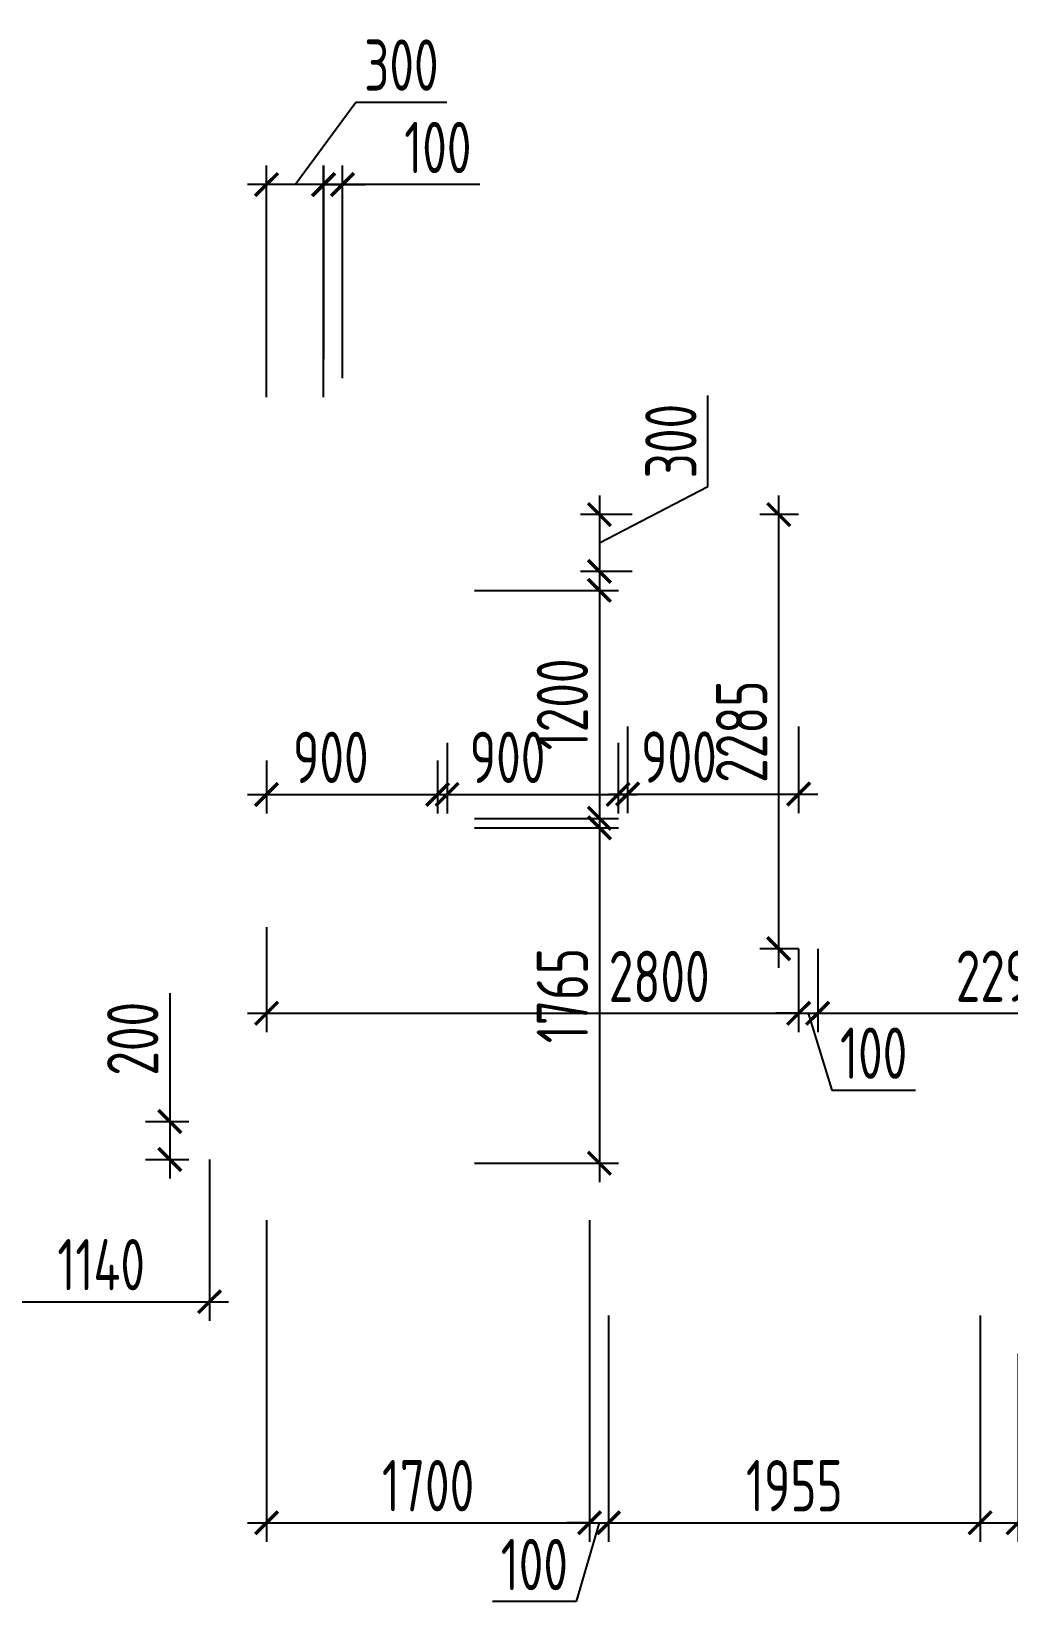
# Model space of a CAD drawing. Header units: millimetres. Extents: x -350007 to 535970, y -888 to 133718.
# Drawn here: x -60938 to -55796, y 72859 to 81124 of the extents above; entities that cross this region are included whole.
import ezdxf

# ---------------------------------------------------------------- set-up
doc = ezdxf.new("R2010")
doc.units = ezdxf.units.MM
doc.layers.add('АР_Размеры нов.', color=15, linetype='Continuous', lineweight=0)
doc.styles.add('ISOCPEUR', font='isocpeur.ttf', dxfattribs={"width": 0.7})
doc.dimstyles.new('R_100', dxfattribs={"dimtxt": 270, "dimasz": 120, "dimexe": 100, "dimexo": 0, "dimgap": 60, "dimtad": 1, "dimdec": 0, "dimrnd": 5, "dimzin": 0, "dimdsep": 46, "dimtxsty": 'ISOCPEUR', "dimblk": 'ARCHTICK', "dimcen": 0, "dimdle": 100, "dimclrd": 256, "dimclre": 256, "dimclrt": 256, "dimadec": 0, "dimazin": 0, "dimtfac": 2, "dimtdec": 0, "dimtofl": 0, "dimtmove": 1, "dimatfit": 3, "dimfxl": 1, "dimtvp": 3, "dimtolj": 1, "dimtzin": 0, "dimarcsym": 0})

# ---------------------------------------------------------------- blocks, each defined once
blk = doc.blocks.new('_ArchTick')
at = {"color": 0, "linetype": 'ByBlock', "const_width": 0.15}
blk.add_lwpolyline([(-0.5, -0.5), (0.5, 0.5)], dxfattribs=at)
blk = doc.blocks.new('*D2952')
at = {"layer": 'АР_Размеры нов.', "lineweight": -2, "ltscale": 100, "transparency": 16777216}
for p, q in [((-61140.7, 75185.7), (-61140.7, 74337.2)), ((-60000.7, 75185.7), (-60000.7, 74337.2)), ((-61240.7, 74437.2), (-59900.7, 74437.2))]:
    blk.add_line(p, q, dxfattribs=at)
at = {"layer": 'АР_Размеры нов.', "lineweight": -2, "ltscale": 100, "transparency": 16777216, "xscale": 120, "yscale": 120, "zscale": 120, "rotation": 180}
blk.add_blockref('_ArchTick', (-61140.7, 74437.2), dxfattribs=at)
at = {"layer": 'АР_Размеры нов.', "lineweight": -2, "ltscale": 100, "transparency": 16777216, "xscale": 120, "yscale": 120, "zscale": 120}
blk.add_blockref('_ArchTick', (-60000.7, 74437.2), dxfattribs=at)
at = {"layer": 'АР_Размеры нов.', "ltscale": 100, "transparency": 16777216, "insert": (-60570.7, 74632.2), "char_height": 270, "attachment_point": 5, "style": 'ISOCPEUR'}
blk.add_mtext('\\A1;1140', dxfattribs=at)
blk = doc.blocks.new('*D1935')
at = {"layer": 'АР_Размеры нов.', "lineweight": -2, "ltscale": 500, "transparency": 16777216}
for p, q in [((-59700.7, 74865.7), (-59700.7, 73173.9)), ((-58000.7, 74865.7), (-58000.7, 73173.9)), ((-59800.7, 73273.9), (-57900.7, 73273.9))]:
    blk.add_line(p, q, dxfattribs=at)
at = {"layer": 'АР_Размеры нов.', "lineweight": -2, "ltscale": 500, "transparency": 16777216, "xscale": 120, "yscale": 120, "zscale": 120, "rotation": 180}
blk.add_blockref('_ArchTick', (-59700.7, 73273.9), dxfattribs=at)
at = {"layer": 'АР_Размеры нов.', "lineweight": -2, "ltscale": 500, "transparency": 16777216, "xscale": 120, "yscale": 120, "zscale": 120}
blk.add_blockref('_ArchTick', (-58000.7, 73273.9), dxfattribs=at)
at = {"layer": 'АР_Размеры нов.', "lineweight": 13, "ltscale": 500, "transparency": 16777216, "insert": (-58850.7, 73468.9), "char_height": 270, "attachment_point": 5, "style": 'ISOCPEUR'}
blk.add_mtext('\\A1;1700', dxfattribs=at)
blk = doc.blocks.new('*D1936')
at = {"layer": 'АР_Размеры нов.', "lineweight": -2, "ltscale": 500, "transparency": 16777216}
for p, q in [((-58000.7, 74865.7), (-58000.7, 73173.9)), ((-57900.7, 74364.5), (-57900.7, 73173.9)), ((-58000.7, 73273.9), (-58120.7, 73273.9)), ((-57950.7, 73273.9), (-58070.5, 72858.8)), ((-58000.7, 73273.9), (-57900.7, 73273.9)), ((-57900.7, 73273.9), (-57780.7, 73273.9)), ((-58070.5, 72858.8), (-58511.8, 72858.8))]:
    blk.add_line(p, q, dxfattribs=at)
at = {"layer": 'АР_Размеры нов.', "lineweight": -2, "ltscale": 500, "transparency": 16777216, "xscale": 120, "yscale": 120, "zscale": 120}
blk.add_blockref('_ArchTick', (-58000.7, 73273.9), dxfattribs=at)
at = {"layer": 'АР_Размеры нов.', "lineweight": -2, "ltscale": 500, "transparency": 16777216, "xscale": 120, "yscale": 120, "zscale": 120, "rotation": 180}
blk.add_blockref('_ArchTick', (-57900.7, 73273.9), dxfattribs=at)
at = {"layer": 'АР_Размеры нов.', "lineweight": 13, "ltscale": 500, "transparency": 16777216, "insert": (-58291.1, 73053.8), "char_height": 270, "attachment_point": 5, "style": 'ISOCPEUR'}
blk.add_mtext('\\A1;100', dxfattribs=at)
blk = doc.blocks.new('*D1937')
at = {"layer": 'АР_Размеры нов.', "lineweight": -2, "ltscale": 500, "transparency": 16777216}
for p, q in [((-57900.7, 74364.5), (-57900.7, 73173.9)), ((-55945.7, 74364.5), (-55945.7, 73173.9)), ((-58000.7, 73273.9), (-55845.7, 73273.9))]:
    blk.add_line(p, q, dxfattribs=at)
at = {"layer": 'АР_Размеры нов.', "lineweight": -2, "ltscale": 500, "transparency": 16777216, "xscale": 120, "yscale": 120, "zscale": 120, "rotation": 180}
blk.add_blockref('_ArchTick', (-57900.7, 73273.9), dxfattribs=at)
at = {"layer": 'АР_Размеры нов.', "lineweight": -2, "ltscale": 500, "transparency": 16777216, "xscale": 120, "yscale": 120, "zscale": 120}
blk.add_blockref('_ArchTick', (-55945.7, 73273.9), dxfattribs=at)
at = {"layer": 'АР_Размеры нов.', "lineweight": 13, "ltscale": 500, "transparency": 16777216, "insert": (-56923.2, 73468.9), "char_height": 270, "attachment_point": 5, "style": 'ISOCPEUR'}
blk.add_mtext('\\A1;1955', dxfattribs=at)
blk = doc.blocks.new('*D1938')
at = {"layer": 'АР_Размеры нов.', "lineweight": -2, "ltscale": 500, "transparency": 16777216}
for p, q in [((-51410.8, 74262.9), (-51410.8, 73173.9)), ((-55745.7, 74164.5), (-55745.7, 73173.9)), ((-55845.7, 73273.9), (-51310.8, 73273.9))]:
    blk.add_line(p, q, dxfattribs=at)
at = {"layer": 'АР_Размеры нов.', "lineweight": -2, "ltscale": 500, "transparency": 16777216, "xscale": 120, "yscale": 120, "zscale": 120, "rotation": 180}
blk.add_blockref('_ArchTick', (-55745.7, 73273.9), dxfattribs=at)
at = {"layer": 'АР_Размеры нов.', "lineweight": -2, "ltscale": 500, "transparency": 16777216, "xscale": 120, "yscale": 120, "zscale": 120}
blk.add_blockref('_ArchTick', (-51410.8, 73273.9), dxfattribs=at)
at = {"layer": 'АР_Размеры нов.', "lineweight": 13, "ltscale": 500, "transparency": 16777216, "insert": (-53578.2, 73468.9), "char_height": 270, "attachment_point": 5, "style": 'ISOCPEUR'}
blk.add_mtext('\\A1;4335', dxfattribs=at)
blk = doc.blocks.new('*D1942')
at = {"layer": 'АР_Размеры нов.', "lineweight": -2, "ltscale": 500, "transparency": 16777216}
for p, q in [((-57377.8, 78727.5), (-57377.8, 79206.6)), ((-57948.8, 78430.9), (-57377.8, 78727.5)), ((-57948.8, 78680.3), (-57948.8, 78181.5)), ((-57776.7, 78580.3), (-58048.8, 78580.3)), ((-57776.7, 78281.5), (-58048.8, 78281.5))]:
    blk.add_line(p, q, dxfattribs=at)
at = {"layer": 'АР_Размеры нов.', "lineweight": -2, "ltscale": 500, "transparency": 16777216, "xscale": 120, "yscale": 120, "zscale": 120}
for p, rotation in [((-57948.8, 78580.3), 90), ((-57948.8, 78281.5), 270)]:
    blk.add_blockref('_ArchTick', p, dxfattribs=dict(at, rotation=rotation))
at = {"layer": 'АР_Размеры нов.', "lineweight": 13, "ltscale": 500, "transparency": 16777216, "insert": (-57572.8, 78967), "char_height": 270, "attachment_point": 5, "rotation": 90, "style": 'ISOCPEUR'}
blk.add_mtext('\\A1;300', dxfattribs=at)
blk = doc.blocks.new('*D1943')
at = {"layer": 'АР_Размеры нов.', "lineweight": -2, "ltscale": 500, "transparency": 16777216}
for p, q in [((-57948.8, 78281.5), (-57948.8, 76881.5)), ((-58607, 78181.5), (-57848.8, 78181.5)), ((-58607, 76981.5), (-57848.8, 76981.5))]:
    blk.add_line(p, q, dxfattribs=at)
at = {"layer": 'АР_Размеры нов.', "lineweight": -2, "ltscale": 500, "transparency": 16777216, "xscale": 120, "yscale": 120, "zscale": 120}
for p, rotation in [((-57948.8, 78181.5), 90), ((-57948.8, 76981.5), 270)]:
    blk.add_blockref('_ArchTick', p, dxfattribs=dict(at, rotation=rotation))
at = {"layer": 'АР_Размеры нов.', "lineweight": 13, "ltscale": 500, "transparency": 16777216, "insert": (-58143.8, 77581.5), "char_height": 270, "attachment_point": 5, "rotation": 90, "style": 'ISOCPEUR'}
blk.add_mtext('\\A1;1200', dxfattribs=at)
blk = doc.blocks.new('*D1944')
at = {"layer": 'АР_Размеры нов.', "lineweight": -2, "ltscale": 500, "transparency": 16777216}
for p, q in [((-57948.8, 77031.5), (-57948.8, 75065.7)), ((-58607, 76931.5), (-57848.8, 76931.5)), ((-58607, 75165.7), (-57848.8, 75165.7))]:
    blk.add_line(p, q, dxfattribs=at)
at = {"layer": 'АР_Размеры нов.', "lineweight": -2, "ltscale": 500, "transparency": 16777216, "xscale": 120, "yscale": 120, "zscale": 120}
for p, rotation in [((-57948.8, 76931.5), 90), ((-57948.8, 75165.7), 270)]:
    blk.add_blockref('_ArchTick', p, dxfattribs=dict(at, rotation=rotation))
at = {"layer": 'АР_Размеры нов.', "lineweight": 13, "ltscale": 500, "transparency": 16777216, "insert": (-58143.8, 76048.6), "char_height": 270, "attachment_point": 5, "rotation": 90, "style": 'ISOCPEUR'}
blk.add_mtext('\\A1;1765', dxfattribs=at)
blk = doc.blocks.new('*D1945')
at = {"layer": 'АР_Размеры нов.', "lineweight": -2, "ltscale": 500, "transparency": 16777216}
for p, q in [((-59700.7, 77285.7), (-59700.7, 77007.4)), ((-58800.7, 77285.7), (-58800.7, 77007.4)), ((-59800.7, 77107.4), (-58700.7, 77107.4))]:
    blk.add_line(p, q, dxfattribs=at)
at = {"layer": 'АР_Размеры нов.', "lineweight": -2, "ltscale": 500, "transparency": 16777216, "xscale": 120, "yscale": 120, "zscale": 120, "rotation": 180}
blk.add_blockref('_ArchTick', (-59700.7, 77107.4), dxfattribs=at)
at = {"layer": 'АР_Размеры нов.', "lineweight": -2, "ltscale": 500, "transparency": 16777216, "xscale": 120, "yscale": 120, "zscale": 120}
blk.add_blockref('_ArchTick', (-58800.7, 77107.4), dxfattribs=at)
at = {"layer": 'АР_Размеры нов.', "lineweight": 13, "ltscale": 500, "transparency": 16777216, "insert": (-59362.6, 77302.4), "char_height": 270, "attachment_point": 5, "style": 'ISOCPEUR'}
blk.add_mtext('\\A1;900', dxfattribs=at)
blk = doc.blocks.new('*D1946')
at = {"layer": 'АР_Размеры нов.', "lineweight": -2, "ltscale": 500, "transparency": 16777216}
for p, q in [((-58750.7, 77378.2), (-58750.7, 77007.4)), ((-57850.4, 77378.2), (-57850.4, 77007.4)), ((-58850.7, 77107.4), (-57750.4, 77107.4))]:
    blk.add_line(p, q, dxfattribs=at)
at = {"layer": 'АР_Размеры нов.', "lineweight": -2, "ltscale": 500, "transparency": 16777216, "xscale": 120, "yscale": 120, "zscale": 120, "rotation": 180}
blk.add_blockref('_ArchTick', (-58750.7, 77107.4), dxfattribs=at)
at = {"layer": 'АР_Размеры нов.', "lineweight": -2, "ltscale": 500, "transparency": 16777216, "xscale": 120, "yscale": 120, "zscale": 120}
blk.add_blockref('_ArchTick', (-57850.4, 77107.4), dxfattribs=at)
at = {"layer": 'АР_Размеры нов.', "lineweight": 13, "ltscale": 500, "transparency": 16777216, "insert": (-58432.4, 77302.4), "char_height": 270, "attachment_point": 5, "style": 'ISOCPEUR'}
blk.add_mtext('\\A1;900', dxfattribs=at)
blk = doc.blocks.new('*D1947')
at = {"layer": 'АР_Размеры нов.', "lineweight": -2, "ltscale": 500, "transparency": 16777216}
for p, q in [((-57800.4, 77464.3), (-57800.4, 77009.2)), ((-56900.4, 77464.3), (-56900.4, 77009.2)), ((-57900.4, 77109.2), (-56800.4, 77109.2))]:
    blk.add_line(p, q, dxfattribs=at)
at = {"layer": 'АР_Размеры нов.', "lineweight": -2, "ltscale": 500, "transparency": 16777216, "xscale": 120, "yscale": 120, "zscale": 120, "rotation": 180}
blk.add_blockref('_ArchTick', (-57800.4, 77109.2), dxfattribs=at)
at = {"layer": 'АР_Размеры нов.', "lineweight": -2, "ltscale": 500, "transparency": 16777216, "xscale": 120, "yscale": 120, "zscale": 120}
blk.add_blockref('_ArchTick', (-56900.4, 77109.2), dxfattribs=at)
at = {"layer": 'АР_Размеры нов.', "lineweight": 13, "ltscale": 500, "transparency": 16777216, "insert": (-57530.5, 77304.2), "char_height": 270, "attachment_point": 5, "style": 'ISOCPEUR'}
blk.add_mtext('\\A1;900', dxfattribs=at)
blk = doc.blocks.new('*D1948')
at = {"layer": 'АР_Размеры нов.', "lineweight": -2, "ltscale": 500, "transparency": 16777216}
for p, q in [((-59700.7, 76409), (-59700.7, 75855.6)), ((-56900.4, 76295.2), (-56900.4, 75855.6)), ((-59800.7, 75955.6), (-56800.4, 75955.6))]:
    blk.add_line(p, q, dxfattribs=at)
at = {"layer": 'АР_Размеры нов.', "lineweight": -2, "ltscale": 500, "transparency": 16777216, "xscale": 120, "yscale": 120, "zscale": 120, "rotation": 180}
blk.add_blockref('_ArchTick', (-59700.7, 75955.6), dxfattribs=at)
at = {"layer": 'АР_Размеры нов.', "lineweight": -2, "ltscale": 500, "transparency": 16777216, "xscale": 120, "yscale": 120, "zscale": 120}
blk.add_blockref('_ArchTick', (-56900.4, 75955.6), dxfattribs=at)
at = {"layer": 'АР_Размеры нов.', "lineweight": 13, "ltscale": 500, "transparency": 16777216, "insert": (-57634.3, 76149.2), "char_height": 270, "attachment_point": 5, "style": 'ISOCPEUR'}
blk.add_mtext('\\A1;2800', dxfattribs=at)
blk = doc.blocks.new('*D1949')
at = {"layer": 'АР_Размеры нов.', "lineweight": -2, "ltscale": 500, "transparency": 16777216}
for p, q in [((-56900.4, 76295.2), (-56900.4, 75855.6)), ((-56800.4, 76295.2), (-56800.4, 75855.6)), ((-56900.4, 75955.6), (-57020.4, 75955.6)), ((-56900.4, 75955.6), (-56800.4, 75955.6)), ((-56850.4, 75955.6), (-56726.3, 75550.5)), ((-56800.4, 75955.6), (-56680.4, 75955.6)), ((-56726.3, 75550.5), (-56285, 75550.5))]:
    blk.add_line(p, q, dxfattribs=at)
at = {"layer": 'АР_Размеры нов.', "lineweight": -2, "ltscale": 500, "transparency": 16777216, "xscale": 120, "yscale": 120, "zscale": 120}
blk.add_blockref('_ArchTick', (-56900.4, 75955.6), dxfattribs=at)
at = {"layer": 'АР_Размеры нов.', "lineweight": -2, "ltscale": 500, "transparency": 16777216, "xscale": 120, "yscale": 120, "zscale": 120, "rotation": 180}
blk.add_blockref('_ArchTick', (-56800.4, 75955.6), dxfattribs=at)
at = {"layer": 'АР_Размеры нов.', "lineweight": 13, "ltscale": 500, "transparency": 16777216, "insert": (-56505.6, 75745.5), "char_height": 270, "attachment_point": 5, "style": 'ISOCPEUR'}
blk.add_mtext('\\A1;100', dxfattribs=at)
blk = doc.blocks.new('*D1950')
at = {"layer": 'АР_Размеры нов.', "lineweight": -2, "ltscale": 500, "transparency": 16777216}
for p, q in [((-56800.4, 76295.2), (-56800.4, 75855.6)), ((-54503, 76295.7), (-54503, 75855.6)), ((-56900.4, 75955.6), (-54403, 75955.6))]:
    blk.add_line(p, q, dxfattribs=at)
at = {"layer": 'АР_Размеры нов.', "lineweight": -2, "ltscale": 500, "transparency": 16777216, "xscale": 120, "yscale": 120, "zscale": 120, "rotation": 180}
blk.add_blockref('_ArchTick', (-56800.4, 75955.6), dxfattribs=at)
at = {"layer": 'АР_Размеры нов.', "lineweight": -2, "ltscale": 500, "transparency": 16777216, "xscale": 120, "yscale": 120, "zscale": 120}
blk.add_blockref('_ArchTick', (-54503, 75955.6), dxfattribs=at)
at = {"layer": 'АР_Размеры нов.', "lineweight": 13, "ltscale": 500, "transparency": 16777216, "insert": (-55805.8, 76150.6), "char_height": 270, "attachment_point": 5, "style": 'ISOCPEUR'}
blk.add_mtext('\\A1;2295', dxfattribs=at)
blk = doc.blocks.new('*D1957')
at = {"layer": 'АР_Размеры нов.', "lineweight": -2, "ltscale": 500, "transparency": 16777216}
for p, q in [((-59550.7, 80317.5), (-59230.8, 80751.4)), ((-59230.8, 80751.4), (-58751.7, 80751.4)), ((-59700.7, 79198.5), (-59700.7, 80417.5)), ((-59400.8, 79198.5), (-59400.8, 80417.5)), ((-59300.8, 80317.5), (-59800.7, 80317.5))]:
    blk.add_line(p, q, dxfattribs=at)
at = {"layer": 'АР_Размеры нов.', "lineweight": -2, "ltscale": 500, "transparency": 16777216, "xscale": 120, "yscale": 120, "zscale": 120, "rotation": 180}
blk.add_blockref('_ArchTick', (-59700.7, 80317.5), dxfattribs=at)
at = {"layer": 'АР_Размеры нов.', "lineweight": -2, "ltscale": 500, "transparency": 16777216, "xscale": 120, "yscale": 120, "zscale": 120}
blk.add_blockref('_ArchTick', (-59400.8, 80317.5), dxfattribs=at)
at = {"layer": 'АР_Размеры нов.', "lineweight": 13, "ltscale": 500, "transparency": 16777216, "insert": (-58991.2, 80946.4), "char_height": 270, "attachment_point": 5, "style": 'ISOCPEUR'}
blk.add_mtext('\\A1;300', dxfattribs=at)
blk = doc.blocks.new('*D1837')
at = {"layer": 'АР_Размеры нов.', "lineweight": -2, "ltscale": 500, "transparency": 16777216}
for p, q in [((-59399.8, 79398.5), (-59399.8, 80417.5)), ((-59300.8, 79298.5), (-59300.8, 80417.5)), ((-59399.8, 80317.5), (-59519.8, 80317.5)), ((-59399.8, 80317.5), (-59300.8, 80317.5)), ((-59300.8, 80317.5), (-59180.8, 80317.5)), ((-58578.5, 80317.5), (-59300.8, 80317.5))]:
    blk.add_line(p, q, dxfattribs=at)
at = {"layer": 'АР_Размеры нов.', "lineweight": -2, "ltscale": 500, "transparency": 16777216, "xscale": 120, "yscale": 120, "zscale": 120}
blk.add_blockref('_ArchTick', (-59399.8, 80317.5), dxfattribs=at)
at = {"layer": 'АР_Размеры нов.', "lineweight": -2, "ltscale": 500, "transparency": 16777216, "xscale": 120, "yscale": 120, "zscale": 120, "rotation": 180}
blk.add_blockref('_ArchTick', (-59300.8, 80317.5), dxfattribs=at)
at = {"layer": 'АР_Размеры нов.', "lineweight": 13, "ltscale": 500, "transparency": 16777216, "insert": (-58799.1, 80512.5), "char_height": 270, "attachment_point": 5, "style": 'ISOCPEUR'}
blk.add_mtext('\\A1;100', dxfattribs=at)
blk = doc.blocks.new('*D2030')
at = {"layer": 'АР_Размеры нов.', "lineweight": -2, "ltscale": 500, "transparency": 16777216}
for p, q in [((-60209.7, 76060.8), (-60209.7, 75385.7)), ((-60209.7, 75485.7), (-60209.7, 75085.7)), ((-60336.8, 75385.7), (-60109.7, 75385.7)), ((-60336.8, 75185.7), (-60109.7, 75185.7))]:
    blk.add_line(p, q, dxfattribs=at)
at = {"layer": 'АР_Размеры нов.', "lineweight": -2, "ltscale": 500, "transparency": 16777216, "xscale": 120, "yscale": 120, "zscale": 120}
for p, rotation in [((-60209.7, 75385.7), 90), ((-60209.7, 75185.7), 270)]:
    blk.add_blockref('_ArchTick', p, dxfattribs=dict(at, rotation=rotation))
at = {"layer": 'АР_Размеры нов.', "lineweight": 13, "ltscale": 500, "transparency": 16777216, "insert": (-60404.7, 75821.3), "char_height": 270, "attachment_point": 5, "rotation": 90, "style": 'ISOCPEUR'}
blk.add_mtext('\\A1;200', dxfattribs=at)
blk = doc.blocks.new('*D2247')
at = {"layer": 'АР_Размеры нов.', "lineweight": -2, "ltscale": 500, "transparency": 16777216}
for p, q in [((-57005.3, 76195.2), (-57005.3, 78680.3)), ((-56900.4, 78580.3), (-57105.3, 78580.3)), ((-56900.4, 76295.2), (-57105.3, 76295.2))]:
    blk.add_line(p, q, dxfattribs=at)
at = {"layer": 'АР_Размеры нов.', "lineweight": -2, "ltscale": 500, "transparency": 16777216, "xscale": 120, "yscale": 120, "zscale": 120}
for p, rotation in [((-57005.3, 78580.3), 90), ((-57005.3, 76295.2), 270)]:
    blk.add_blockref('_ArchTick', p, dxfattribs=dict(at, rotation=rotation))
at = {"layer": 'АР_Размеры нов.', "lineweight": 13, "ltscale": 500, "transparency": 16777216, "insert": (-57200.3, 77437.7), "char_height": 270, "attachment_point": 5, "rotation": 90, "style": 'ISOCPEUR'}
blk.add_mtext('\\A1;2285', dxfattribs=at)

msp = doc.modelspace()

# ---------------------------------------------------------------- dimensions: what is measured, and where the dimension line sits
at = {"layer": 'АР_Размеры нов.', "lineweight": 13, "ltscale": 500}
for base, p1, p2, picture, middle in [((-59700.7, 80317.5), (-59400.8, 79198.5), (-59700.7, 79198.5), '*D1957', (-59170.8, 80751.4)), ((-59300.8, 80317.5), (-59399.8, 79398.5), (-59300.8, 79298.5), '*D1837', (-58799.1, 80216.6)), ((-58800.7, 77107.4), (-59700.7, 77285.7), (-58800.7, 77285.7), '*D1945', (-59362.6, 77107.4)), ((-57850.4, 77107.4), (-58750.7, 77378.2), (-57850.4, 77378.2), '*D1946', (-58432.4, 77107.4)), ((-56900.4, 77109.2), (-57800.4, 77464.3), (-56900.4, 77464.3), '*D1947', (-57530.5, 77109.2)), ((-56900.4, 75955.6), (-59700.7, 76409), (-56900.4, 76295.2), '*D1948', (-57634.3, 75954.2)), ((-56800.4, 75955.6), (-56900.4, 76295.2), (-56800.4, 76295.2), '*D1949', (-56666.3, 75550.5)), ((-54503, 75955.6), (-56800.4, 76295.2), (-54503, 76295.7), '*D1950', (-55805.8, 75955.6)), ((-57900.7, 73273.9), (-58000.7, 74865.7), (-57900.7, 74364.5), '*D1936', (-58130.5, 72858.8))]:
    dim = msp.add_linear_dim(base=base, p1=p1, p2=p2, dimstyle='R_100', override={"dimpost": '\\X'}, dxfattribs=at)
    dim.commit()
    dim.dimension.update_dxf_attribs({"geometry": picture, "text_midpoint": middle, "dimtype": 160})
for base, p1, p2, picture, middle in [((-57948.8, 78281.5), (-57776.7, 78580.3), (-57776.7, 78281.5), '*D1942', (-57377.8, 78787.5)), ((-57005.3, 78580.3), (-56900.4, 76295.2), (-56900.4, 78580.3), '*D2247', (-57005.3, 77437.7)), ((-60209.7, 75185.7), (-60336.8, 75385.7), (-60336.8, 75185.7), '*D2030', (-60163.7, 75821.3))]:
    dim = msp.add_linear_dim(base=base, p1=p1, p2=p2, angle=90, dimstyle='R_100', override={"dimpost": '\\X'}, dxfattribs=at)
    dim.commit()
    dim.dimension.update_dxf_attribs({"geometry": picture, "text_midpoint": middle, "dimtype": 160})
for base, p1, p2, picture, middle in [((-57948.8, 76981.5), (-58607, 78181.5), (-58607, 76981.5), '*D1943', (-58143.8, 77581.5)), ((-57948.8, 75165.7), (-58607, 76931.5), (-58607, 75165.7), '*D1944', (-58143.8, 76048.6))]:
    dim = msp.add_linear_dim(base=base, p1=p1, p2=p2, angle=90, dimstyle='R_100', override={"dimpost": '\\X'}, dxfattribs=at)
    dim.commit()
    dim.dimension.update_dxf_attribs({"geometry": picture, "text_midpoint": middle})
at = {"layer": 'АР_Размеры нов.', "ltscale": 100}
dim = msp.add_linear_dim(base=(-60000.7, 74437.2), p1=(-61140.7, 75185.7), p2=(-60000.7, 75185.7), dimstyle='R_100', override={"dimpost": '\\X', "dimfxl": 2.5, "dimarcsym": 1}, dxfattribs=at)
dim.commit()
dim.dimension.update_dxf_attribs({"geometry": '*D2952', "text_midpoint": (-60570.7, 74632.2)})
at = {"layer": 'АР_Размеры нов.', "lineweight": 13, "ltscale": 500}
for base, p1, p2, picture, middle in [((-58000.7, 73273.9), (-59700.7, 74865.7), (-58000.7, 74865.7), '*D1935', (-58850.7, 73468.9)), ((-55945.7, 73273.9), (-57900.7, 74364.5), (-55945.7, 74364.5), '*D1937', (-56923.2, 73468.9)), ((-51410.8, 73273.9), (-55745.7, 74164.5), (-51410.8, 74262.9), '*D1938', (-53578.2, 73468.9))]:
    dim = msp.add_linear_dim(base=base, p1=p1, p2=p2, dimstyle='R_100', override={"dimpost": '\\X'}, dxfattribs=at)
    dim.commit()
    dim.dimension.update_dxf_attribs({"geometry": picture, "text_midpoint": middle})

doc.saveas('drawing.dxf')
